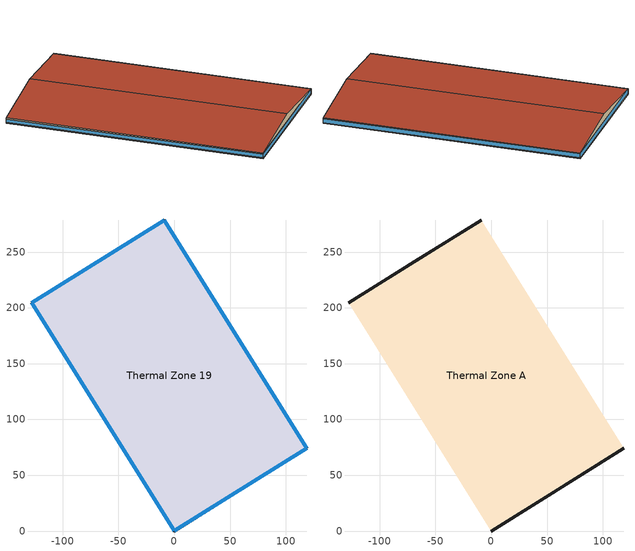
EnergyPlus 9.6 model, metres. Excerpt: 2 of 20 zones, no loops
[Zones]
Thermal Zone 19
 floor to Thermal Zone 18 (Interior Floor): 0,0 -127.78,204.5 -8.93,278.77 118.85,74.27 z177.09
 wall outside (Ext Wall): -8.93,278.77 -127.78,204.5 0,0 118.85,74.27 -8.93,278.77 z177.09:182.31
 window (Ext Window): -8.94,278.76 -127.78,204.5 z177.64:181.76; 0.01,0.01 118.85,74.26 z177.9:181.5; -127.78,204.49 -0.01,0.01 z178.13:181.27; 118.85,74.28 -8.93,278.76 z177.74:181.66
Thermal Zone A
 floor to Thermal Zone 19 (Interior Floor): 0,0 -127.78,204.5 -8.93,278.77 118.85,74.27 z182.31
 wall outside (Ext Wall): 59.43,37.14,189.36 0,0,182.31 118.85,74.27,182.31; -8.93,278.77,182.31 -127.78,204.5,182.31 -68.35,241.64,189.36
 roof outside (Ext Roof): 59.43,37.14,189.36 -68.35,241.64,189.36 -127.78,204.5,182.31 0,0,182.31; 118.85,74.27,182.31 -8.93,278.77,182.31 -68.35,241.64,189.36 59.43,37.14,189.36
[Building]
Building 1: North Axis {deg}=-0
[Site:Location]
Washington Dc Dulles IntL Ar: Latitude {deg}=38.98; Longitude {deg}=-77.47; Time Zone {hr}=-5; Elevation {m}=82
[SizingPeriod:DesignDay] Month=7; Day of Month=21; Day Type=SummerDesignDay; Daily Dry-Bulb Temperature Range {deltaC}=14.4; Dry-Bulb Temperature Range Modifier Type=DefaultMultipliers; Barometric Pressure {Pa}=86790; Wind Speed {m/s}=5; Wind Direction {deg}=340; Rain Indicator=No; Snow Indicator=No; Daylight Saving Time Indicator=No; Solar Model Indicator=ASHRAETau; ASHRAE Clear Sky Optical Depth for Beam Irradiance (taub)=0.339; ASHRAE Clear Sky Optical Depth for Diffuse Irradiance (taud)=2.366; Begin Environment Reset Mode=FullResetAtBeginEnvironment
Name | Maximum Dry-Bulb Temperature {C} | Humidity Condition Type | Wetbulb or DewPoint at Maximum Dry-Bulb {C} | Enthalpy at Maximum Dry-Bulb {J/kg}
SALT-LAKE-CITY-IAP Ann Clg .4% Condns DB=>MWB | 36.5 | Wetbulb | 17.1
SALT-LAKE-CITY-IAP Ann Clg .4% Condns DP=>MDB | 22.5 | Dewpoint | 15.6
SALT-LAKE-CITY-IAP Ann Clg .4% Condns Enth=>MDB | 30.8 | Enthalpy |  | 59300
SALT-LAKE-CITY-IAP Ann Clg .4% Condns WB=>MDB | 31.2 | Wetbulb | 19
[Material] Thermal Absorptance=0.9
Name | Roughness | Thickness m | Conductivity W/m-K | Density kg/m3 | Specific Heat J/kg-K | Solar Absorptance | Visible Absorptance
wall concrete | MediumRough | 0.398 | 0.5 | 2243 | 837 | 0.65 | 0.65
roof concrete | MediumRough | 0.401 | 0.5 | 2243 | 837 | 0.65 | 0.65
Wall Insulation [37] | MediumRough | 0.0681 | 0.0432 | 91 | 837 | 0.5 | 0.5
Roof Insulation [25] | MediumRough | 0.263 | 0.049 | 265 | 836.8 | 0.7 | 0.7
F16 Acoustic tile | MediumSmooth | 0.0191 | 0.06 | 368 | 590 | 0.3 | 0.3
M11 100mm lightweight concrete | MediumRough | 0.1016 | 0.53 | 1280 | 840 | 0.5 | 0.5
[Material:AirGap]
F05 Ceiling air space resistance: Thermal Resistance m2-K/W=0.18
[WindowMaterial:SimpleGlazingSystem]
Window Material Simple Glazing System: U-Factor W/m2-K=1.51; Solar Heat Gain Coefficient=0.25
[Construction]
Ext Roof: roof concrete, Roof Insulation [25]
Ext Wall: wall concrete, Wall Insulation [37]
Ext Window: Window Material Simple Glazing System
Interior Floor: F16 Acoustic tile, F05 Ceiling air space resistance, M11 100mm lightweight concrete
[Zone]
Thermal Zone 19: 328, 0, 0, 177.09, , 1, , , , , , Yes
Thermal Zone A: 328, 0, 0, 182.31, , 1, , , , , , No
